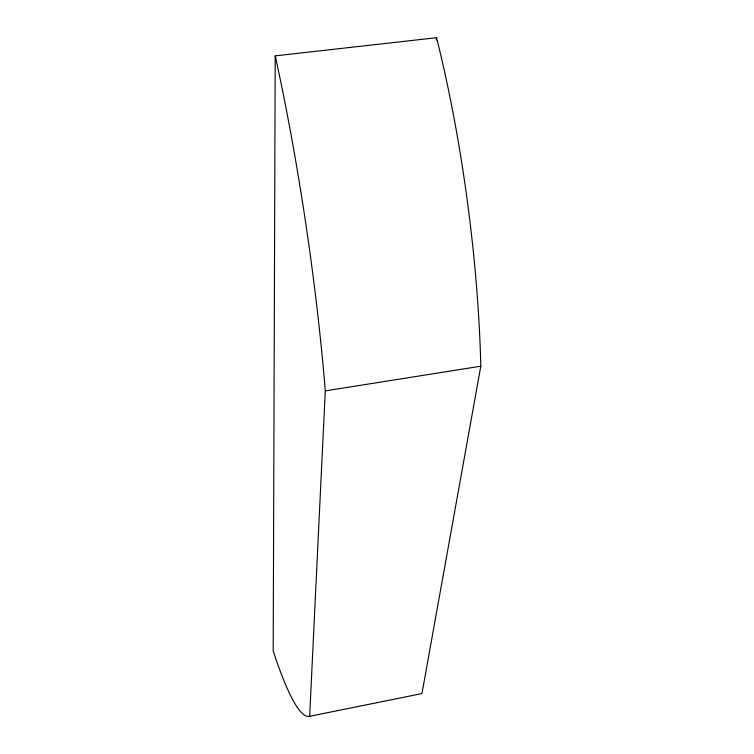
<?xml version="1.0" encoding="UTF-8"?>
<svg xmlns="http://www.w3.org/2000/svg" width="754" height="754" viewBox="0 0 754 754"><rect width="100%" height="100%" fill="white"/><g stroke="black" fill="none" stroke-linecap="round" stroke-linejoin="round"><path stroke-width="1.13" d="M275.21 55.881L273.193 650.947A327.943 40.301 80.7 0 0 309.649 716.3L421.948 693.576L480.807 366.199A370.902 82.469 82.6 0 0 436.547 37.7L275.21 55.881A377.537 51.291 81.6 0 1 325.276 390.892L309.649 716.3M436.283 40.037L436.547 37.7M325.276 390.892L480.807 366.199"/></g></svg>
